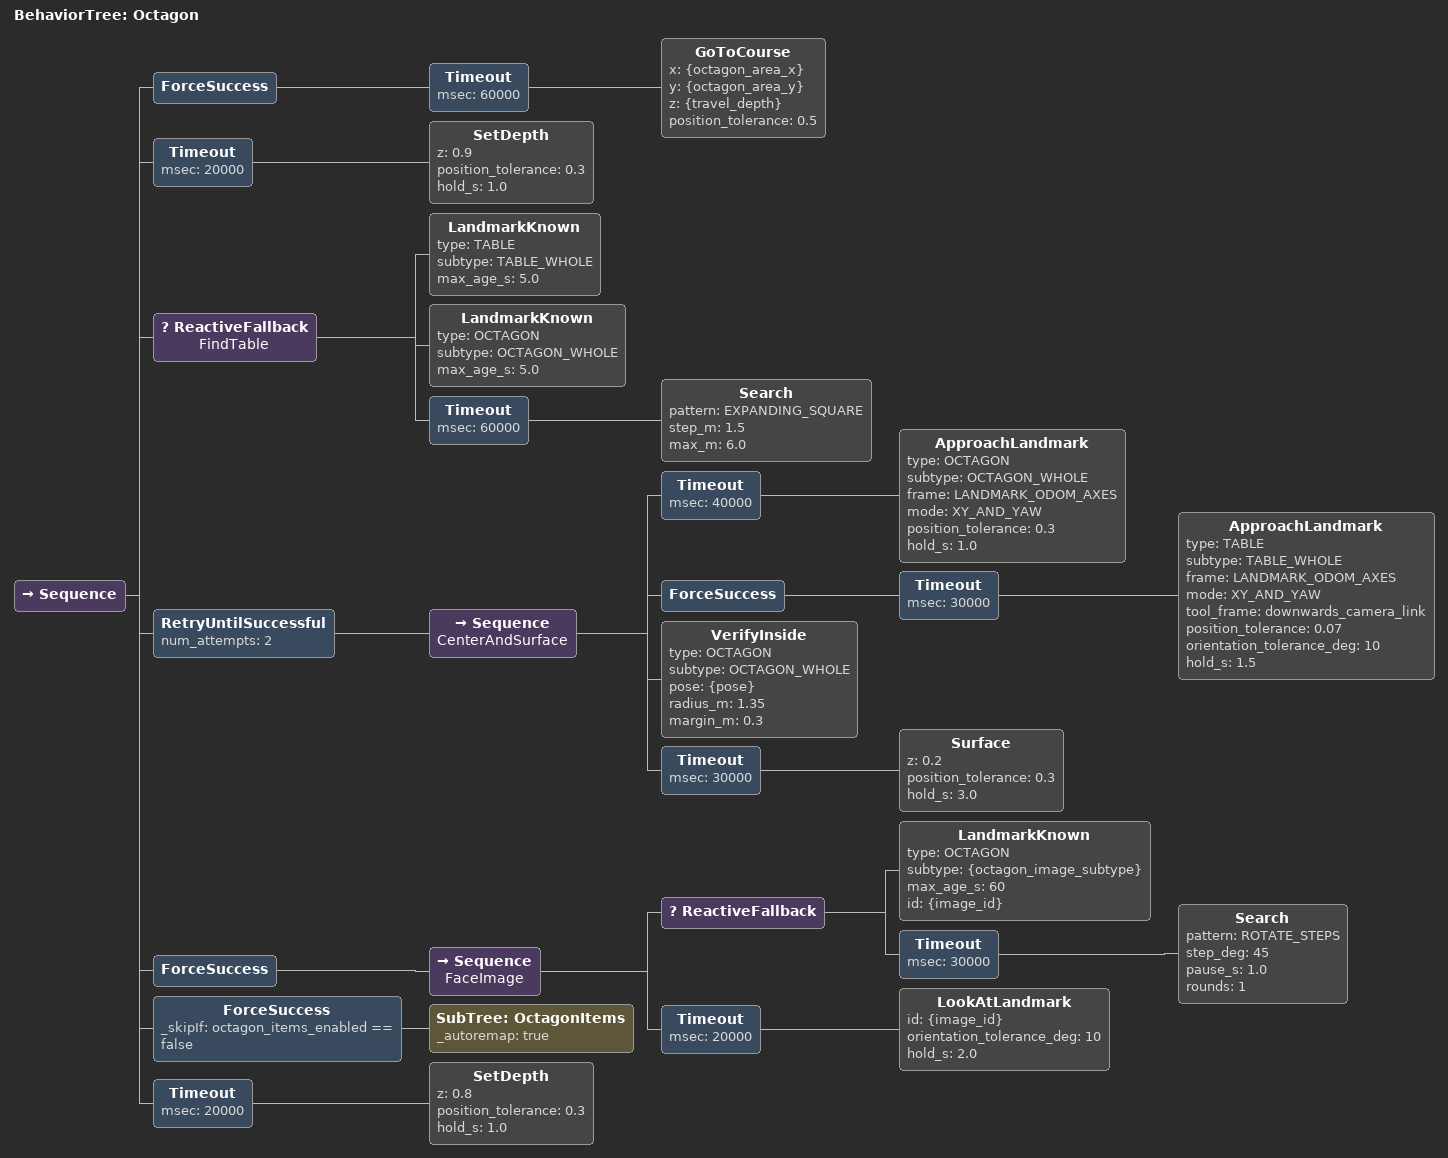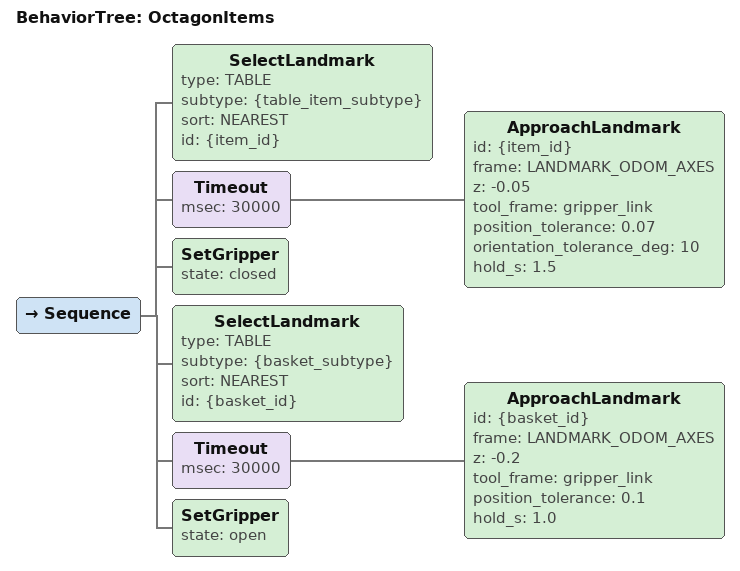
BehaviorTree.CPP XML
<?xml version="1.0"?>
<!-- RoboSub task subtree, included by ../main.xml. Plan section: octagon. -->
<root BTCPP_format="4">
  <BehaviorTree ID="Octagon">
    <Sequence>
      <ForceSuccess>
        <Timeout msec="60000">
          <GoToCourse x="{octagon_area_x}" y="{octagon_area_y}" z="{travel_depth}" position_tolerance="0.5"/>
        </Timeout>
      </ForceSuccess>
      <Timeout msec="20000">
        <SetDepth z="0.9" position_tolerance="0.3" hold_s="1.0"/>
      </Timeout>
      <ReactiveFallback name="FindTable">
        <LandmarkKnown type="TABLE" subtype="TABLE_WHOLE" max_age_s="5.0"/>
        <LandmarkKnown type="OCTAGON" subtype="OCTAGON_WHOLE" max_age_s="5.0"/>
        <Timeout msec="60000">
          <Search pattern="EXPANDING_SQUARE" step_m="1.5" max_m="6.0"/>
        </Timeout>
      </ReactiveFallback>
      <RetryUntilSuccessful num_attempts="2">
        <Sequence name="CenterAndSurface">
          <Timeout msec="40000">
            <ApproachLandmark type="OCTAGON" subtype="OCTAGON_WHOLE" frame="LANDMARK_ODOM_AXES" mode="XY_AND_YAW"
                              position_tolerance="0.3" hold_s="1.0"/>
          </Timeout>
          <ForceSuccess>
            <Timeout msec="30000">
              <ApproachLandmark type="TABLE" subtype="TABLE_WHOLE" frame="LANDMARK_ODOM_AXES" mode="XY_AND_YAW"
                                tool_frame="downwards_camera_link"
                                position_tolerance="0.07" orientation_tolerance_deg="10" hold_s="1.5"/>
            </Timeout>
          </ForceSuccess>
          <VerifyInside type="OCTAGON" subtype="OCTAGON_WHOLE" pose="{pose}" radius_m="1.35" margin_m="0.3"/>
          <Timeout msec="30000">
            <Surface z="0.2" position_tolerance="0.3" hold_s="3.0"/>
          </Timeout>
        </Sequence>
      </RetryUntilSuccessful>
      <ForceSuccess>
        <Sequence name="FaceImage">
          <ReactiveFallback>
            <LandmarkKnown type="OCTAGON" subtype="{octagon_image_subtype}" max_age_s="60" id="{image_id}"/>
            <Timeout msec="30000">
              <Search pattern="ROTATE_STEPS" step_deg="45" pause_s="1.0" rounds="1"/>
            </Timeout>
          </ReactiveFallback>
          <Timeout msec="20000">
            <LookAtLandmark id="{image_id}" orientation_tolerance_deg="10" hold_s="2.0"/>
          </Timeout>
        </Sequence>
      </ForceSuccess>
      <ForceSuccess _skipIf="octagon_items_enabled == false">
        <SubTree ID="OctagonItems" _autoremap="true"/>
      </ForceSuccess>
      <Timeout msec="20000">
        <SetDepth z="0.8" position_tolerance="0.3" hold_s="1.0"/>
      </Timeout>
    </Sequence>
  </BehaviorTree>

  <BehaviorTree ID="OctagonItems">                         <!-- stretch goal, off by default -->
    <Sequence>
      <SelectLandmark type="TABLE" subtype="{table_item_subtype}" sort="NEAREST" id="{item_id}"/>
      <Timeout msec="30000">
        <ApproachLandmark id="{item_id}" frame="LANDMARK_ODOM_AXES" z="-0.05" tool_frame="gripper_link"
                          position_tolerance="0.07" orientation_tolerance_deg="10" hold_s="1.5"/>
      </Timeout>
      <SetGripper state="closed"/>
      <SelectLandmark type="TABLE" subtype="{basket_subtype}" sort="NEAREST" id="{basket_id}"/>
      <Timeout msec="30000">
        <ApproachLandmark id="{basket_id}" frame="LANDMARK_ODOM_AXES" z="-0.2" tool_frame="gripper_link"
                          position_tolerance="0.1" hold_s="1.0"/>
      </Timeout>
      <SetGripper state="open"/>
    </Sequence>
  </BehaviorTree>
</root>
